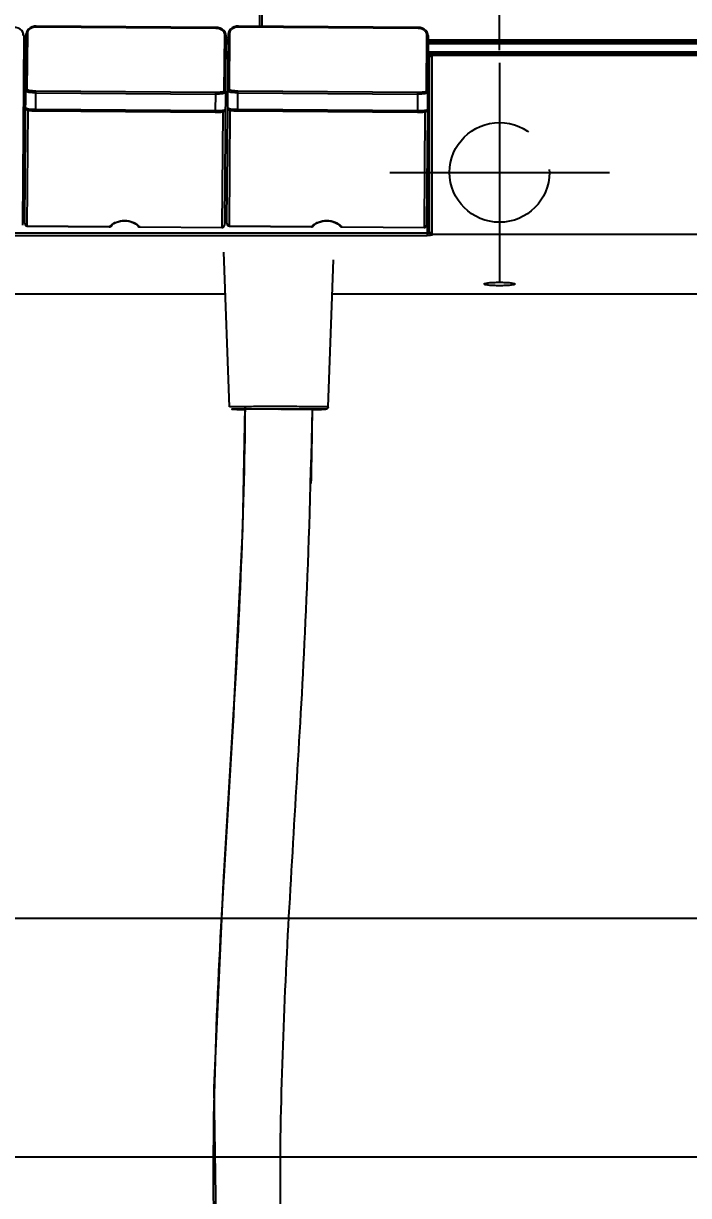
# Model space of a CAD drawing. Header units: millimetres. Extents: x 13495 to 14291, y -4366 to -3315.
# Drawn here: x 13855.4 to 13888.7, y -4047.9 to -3989.1 of the extents above; entities that cross this region are included whole.
import ezdxf

# ---------------------------------------------------------------- set-up
doc = ezdxf.new("R2010")
doc.units = ezdxf.units.MM
doc.header["$LTSCALE"] = 0.1
doc.linetypes.add('CENTER2', pattern=[28.575, 19.05, -3.175, 3.175, -3.175])
doc.linetypes.add('HIDDENX2', pattern=[19.05, 12.7, -6.35])
doc.layers.get('0').update_dxf_attribs({"lineweight": 15})
doc.layers.add('1', color=7, linetype='Continuous')
doc.layers.add('HIDDEN', color=8, linetype='HIDDENX2')
doc.styles.add('ARIAL', font='arial.ttf')
doc.dimstyles.new('사본 ISO-25', dxfattribs={"dimtxt": 4, "dimasz": 3.5, "dimexe": 0.5, "dimexo": 0.625, "dimgap": 1.5, "dimtad": 1, "dimtih": 1, "dimtoh": 1, "dimdec": 1, "dimlfac": 4, "dimdsep": 46, "dimtxsty": 'ARIAL', "dimcen": 0, "dimclrd": 3, "dimclre": 3, "dimclrt": 3, "dimadec": 1, "dimazin": 0, "dimtfac": 1, "dimtdec": 1, "dimtmove": 0, "dimatfit": 3, "dimfxl": 1.25, "dimtfill": 1, "dimarcsym": 0})

# ---------------------------------------------------------------- blocks, each defined once
blk = doc.blocks.new('*D88')
at = {"color": 3, "lineweight": -2, "transparency": 16777216}
for p, q in [((13841.773, -3990.466), (13841.773, -3974.641)), ((13879.273, -3990.466), (13879.273, -3974.641)), ((13841.773, -3975.141), (13792.226, -3975.141)), ((13875.773, -3975.141), (13845.273, -3975.141))]:
    blk.add_line(p, q, dxfattribs=at)
at = {"color": 3, "transparency": 16777216}
for points in [[(13845.273, -3974.557), (13845.273, -3975.724), (13841.773, -3975.141)], [(13875.773, -3974.557), (13875.773, -3975.724), (13879.273, -3975.141)]]:
    blk.add_solid(points, dxfattribs=at)
at = {"layer": 'Defpoints', "color": 0, "transparency": 16777216}
for p in [(13879.273, -3975.141), (13841.773, -3991.091), (13879.273, -3991.091)]:
    blk.add_point(p, dxfattribs=at)
at = {"color": 3, "transparency": 16777216, "insert": (13815.25, -3971.414), "char_height": 4, "attachment_point": 5, "style": 'ARIAL', "bg_fill": 3, "box_fill_scale": 1.1, "bg_fill_color": 256, "bg_fill_true_color": 13158600, "bg_fill_transparency": 0}
blk.add_mtext('{\\fGulim|b0|i0|c129|p50;배관 거리 }150%%P10', dxfattribs=at)
blk = doc.blocks.new('*D90')
at = {"color": 3, "lineweight": -2, "transparency": 16777216}
for p, q in [((13908.523, -4000.266), (13908.523, -4046.436)), ((13782.273, -4003.253), (13782.273, -4046.436)), ((13785.773, -4045.936), (13905.023, -4045.936))]:
    blk.add_line(p, q, dxfattribs=at)
at = {"color": 3, "transparency": 16777216}
for points in [[(13785.773, -4045.352), (13785.773, -4046.519), (13782.273, -4045.936)], [(13905.023, -4045.352), (13905.023, -4046.519), (13908.523, -4045.936)]]:
    blk.add_solid(points, dxfattribs=at)
at = {"layer": 'Defpoints', "color": 0, "transparency": 16777216}
for p in [(13908.523, -3999.641), (13782.273, -4002.628), (13908.523, -4045.936)]:
    blk.add_point(p, dxfattribs=at)
at = {"color": 3, "transparency": 16777216, "insert": (13845.64, -4042.393), "char_height": 4, "attachment_point": 5, "style": 'ARIAL', "bg_fill": 3, "box_fill_scale": 1.1, "bg_fill_color": 256, "bg_fill_true_color": 13158600, "bg_fill_transparency": 0}
blk.add_mtext('505', dxfattribs=at)
blk = doc.blocks.new('*D101')
at = {"color": 3, "lineweight": -2, "transparency": 16777216}
for p, q in [((13903.773, -4000.266), (13903.773, -4034.471)), ((13782.273, -4003.253), (13782.273, -4034.471)), ((13785.773, -4033.971), (13900.273, -4033.971))]:
    blk.add_line(p, q, dxfattribs=at)
at = {"color": 3, "transparency": 16777216}
for points in [[(13785.773, -4033.388), (13785.773, -4034.554), (13782.273, -4033.971)], [(13900.273, -4033.388), (13900.273, -4034.554), (13903.773, -4033.971)]]:
    blk.add_solid(points, dxfattribs=at)
at = {"layer": 'Defpoints', "color": 0, "transparency": 16777216}
for p in [(13903.773, -3999.641), (13782.273, -4002.628), (13903.773, -4033.971)]:
    blk.add_point(p, dxfattribs=at)
at = {"color": 3, "transparency": 16777216, "insert": (13843.429, -4030.429), "char_height": 4, "attachment_point": 5, "style": 'ARIAL', "bg_fill": 3, "box_fill_scale": 1.1, "bg_fill_color": 256, "bg_fill_true_color": 13158600, "bg_fill_transparency": 0}
blk.add_mtext('486', dxfattribs=at)

msp = doc.modelspace()

# ---------------------------------------------------------------- linework, layer by layer
at = {"layer": '1', "color": 7, "linetype": 'Continuous'}
for p, q in [((13867.255, -3802.95), (13867.255, -3989.266)), ((13867.38, -3989.267), (13867.38, -3803.094)), ((13855.495, -3999.16), (13855.566, -3989.655)), ((13855.62, -3992.448), (13855.642, -3989.607)), ((13865.069, -3989.325), (13856.069, -3989.258)), ((13856.069, -3989.286), (13856.069, -3989.258)), ((13856.069, -3989.286), (13865.069, -3989.353)), ((13865.069, -3989.325), (13865.069, -3989.353)), ((13865.491, -3989.68), (13865.47, -3992.521)), ((13865.62, -3999.16), (13865.691, -3989.655)), ((13865.745, -3992.448), (13865.767, -3989.607)), ((13875.194, -3989.325), (13866.194, -3989.258)), ((13866.194, -3989.286), (13866.194, -3989.258)), ((13866.194, -3989.286), (13875.194, -3989.353)), ((13875.194, -3989.325), (13875.194, -3989.353)), ((13875.616, -3989.68), (13875.595, -3992.521)), ((13855.441, -3989.73), (13855.37, -3999.235)), ((13855.563, -3990.069), (13855.438, -3990.069)), ((13855.438, -3990.122), (13855.563, -3990.122)), ((13855.564, -3989.964), (13855.439, -3989.964)), ((13855.564, -3989.966), (13855.439, -3989.966)), ((13855.439, -3989.988), (13855.564, -3989.988)), ((13855.566, -3989.839), (13855.441, -3989.839)), ((13865.566, -3989.73), (13865.495, -3999.235)), ((13865.688, -3990.069), (13865.563, -3990.069)), ((13865.563, -3990.122), (13865.688, -3990.122)), ((13865.689, -3989.964), (13865.564, -3989.964)), ((13865.689, -3989.966), (13865.564, -3989.966)), ((13865.564, -3989.988), (13865.689, -3989.988)), ((13865.691, -3989.839), (13865.566, -3989.839)), ((13875.691, -3989.73), (13875.62, -3999.235)), ((13902.251, -3990.069), (13875.688, -3990.069)), ((13875.688, -3990.122), (13902.273, -3990.122)), ((13902.117, -3989.964), (13875.689, -3989.964)), ((13875.689, -3989.966), (13902.117, -3989.966)), ((13875.689, -3989.988), (13902.17, -3989.988)), ((13855.432, -3990.841), (13855.558, -3990.841)), ((13855.434, -3990.613), (13855.559, -3990.613)), ((13855.558, -3990.694), (13855.434, -3990.694)), ((13855.558, -3990.716), (13855.434, -3990.716)), ((13855.56, -3990.56), (13855.435, -3990.56)), ((13865.557, -3990.841), (13865.683, -3990.841)), ((13865.559, -3990.613), (13865.684, -3990.613)), ((13865.683, -3990.694), (13865.559, -3990.694)), ((13865.683, -3990.716), (13865.559, -3990.716)), ((13865.685, -3990.56), (13865.56, -3990.56)), ((13875.675, -3990.841), (13875.756, -3990.841)), ((13875.684, -3990.613), (13902.251, -3990.613)), ((13902.17, -3990.694), (13875.684, -3990.694)), ((13875.684, -3990.716), (13902.198, -3990.716)), ((13902.273, -3990.56), (13875.685, -3990.56)), ((13875.765, -3990.841), (13875.756, -3990.841)), ((13875.773, -3990.843), (13875.765, -3990.841)), ((13875.773, -3999.605), (13875.773, -3990.843)), ((13875.888, -3990.717), (13875.865, -3990.716)), ((13875.898, -3990.718), (13875.888, -3990.717)), ((13875.898, -3999.729), (13875.898, -3990.718)), ((13856.038, -3993.509), (13856.045, -3992.516)), ((13856.044, -3992.599), (13865.044, -3992.666)), ((13865.045, -3992.583), (13856.045, -3992.516)), ((13865.045, -3992.583), (13865.037, -3993.576)), ((13866.163, -3993.509), (13866.17, -3992.516)), ((13866.169, -3992.599), (13875.169, -3992.666)), ((13875.17, -3992.583), (13866.17, -3992.516)), ((13875.17, -3992.583), (13875.162, -3993.576)), ((13855.619, -3999.282), (13855.663, -3993.476)), ((13865.038, -3993.51), (13856.038, -3993.443)), ((13856.038, -3993.509), (13865.037, -3993.576)), ((13865.413, -3993.549), (13865.369, -3999.355)), ((13865.744, -3999.282), (13865.788, -3993.476)), ((13875.163, -3993.51), (13866.163, -3993.443)), ((13866.163, -3993.509), (13875.162, -3993.576)), ((13875.538, -3993.549), (13875.494, -3999.355)), ((13875.648, -3995.488), (13875.648, -3999.757)), ((13875.648, -3999.633), (13845.398, -3999.633)), ((13855.619, -3999.282), (13859.723, -3999.313)), ((13855.62, -3999.276), (13859.723, -3999.306)), ((13859.738, -3999.305), (13859.723, -3999.306)), ((13859.723, -3999.306), (13859.723, -3999.313)), ((13861.266, -3999.318), (13861.25, -3999.317)), ((13861.266, -3999.318), (13865.369, -3999.348)), ((13861.266, -3999.325), (13861.266, -3999.318)), ((13861.266, -3999.325), (13865.369, -3999.355)), ((13865.744, -3999.282), (13869.848, -3999.313)), ((13865.745, -3999.276), (13869.848, -3999.306)), ((13869.863, -3999.305), (13869.848, -3999.306)), ((13869.848, -3999.306), (13869.848, -3999.313)), ((13871.391, -3999.318), (13871.375, -3999.317)), ((13871.391, -3999.318), (13875.494, -3999.348)), ((13871.391, -3999.325), (13871.391, -3999.318)), ((13871.391, -3999.325), (13875.494, -3999.355)), ((13845.398, -3999.757), (13875.648, -3999.757)), ((13875.747, -3999.755), (13875.648, -3999.757)), ((13875.898, -3999.688), (13902.198, -3999.688)), ((13865.741, -4008.344), (13865.47, -4000.594)), ((13870.691, -4008.344), (13870.948, -4000.966)), ((13865.544, -4002.702), (13782.348, -4002.702)), ((13865.544, -4002.703), (13782.348, -4002.703)), ((13902.198, -4002.702), (13870.888, -4002.702)), ((13902.198, -4002.703), (13870.888, -4002.703)), ((13866.506, -4008.472), (13866.513, -4008.472)), ((13868.315, -4008.334), (13868.216, -4008.334)), ((13868.216, -4008.455), (13868.237, -4008.455)), ((13868.315, -4008.455), (13868.237, -4008.455)), ((13869.609, -4008.457), (13868.315, -4008.455)), ((13869.888, -4008.458), (13869.609, -4008.457)), ((13869.889, -4008.472), (13870.11, -4008.471)), ((13870.11, -4008.471), (13870.121, -4008.471))]:
    msp.add_line(p, q, dxfattribs=at)
for points in [[(13855.441, -3989.73), (13855.433, -3989.656), (13855.398, -3989.566), (13855.338, -3989.484), (13855.256, -3989.416), (13855.155, -3989.364), (13855.043, -3989.334), (13854.944, -3989.325)], [(13856.069, -3989.258), (13855.972, -3989.265), (13855.859, -3989.294), (13855.758, -3989.343), (13855.674, -3989.41), (13855.612, -3989.491), (13855.576, -3989.58), (13855.566, -3989.655)], [(13865.566, -3989.73), (13865.558, -3989.656), (13865.523, -3989.566), (13865.463, -3989.484), (13865.381, -3989.416), (13865.28, -3989.364), (13865.168, -3989.334), (13865.069, -3989.325)], [(13866.194, -3989.258), (13866.097, -3989.265), (13865.984, -3989.294), (13865.883, -3989.343), (13865.799, -3989.41), (13865.737, -3989.491), (13865.701, -3989.58), (13865.691, -3989.655)], [(13875.691, -3989.73), (13875.683, -3989.656), (13875.648, -3989.566), (13875.588, -3989.484), (13875.506, -3989.416), (13875.405, -3989.364), (13875.293, -3989.334), (13875.194, -3989.325)], [(13855.539, -3993.366), (13855.545, -3993.4), (13855.564, -3993.429), (13855.589, -3993.449), (13855.616, -3993.462), (13855.647, -3993.473), (13855.684, -3993.481), (13855.727, -3993.489), (13855.779, -3993.495), (13855.838, -3993.501), (13855.904, -3993.505), (13855.977, -3993.508), (13856.038, -3993.509)], [(13865.037, -3993.576), (13865.097, -3993.576), (13865.17, -3993.574), (13865.236, -3993.571), (13865.295, -3993.566), (13865.347, -3993.561), (13865.391, -3993.554), (13865.428, -3993.546), (13865.459, -3993.536), (13865.487, -3993.523), (13865.512, -3993.503), (13865.531, -3993.474), (13865.538, -3993.44)], [(13865.664, -3993.366), (13865.67, -3993.4), (13865.689, -3993.429), (13865.714, -3993.449), (13865.741, -3993.462), (13865.772, -3993.473), (13865.809, -3993.481), (13865.852, -3993.489), (13865.904, -3993.495), (13865.963, -3993.501), (13866.029, -3993.505), (13866.102, -3993.508), (13866.163, -3993.509)], [(13875.162, -3993.576), (13875.222, -3993.576), (13875.295, -3993.574), (13875.361, -3993.571), (13875.42, -3993.566), (13875.472, -3993.561), (13875.516, -3993.554), (13875.553, -3993.546), (13875.584, -3993.536), (13875.612, -3993.523), (13875.637, -3993.503), (13875.656, -3993.474), (13875.663, -3993.44)], [(13859.832, -3999.268), (13859.875, -3999.221), (13859.953, -3999.161), (13860.057, -3999.106), (13860.177, -3999.062), (13860.303, -3999.032), (13860.431, -3999.018), (13860.56, -3999.019), (13860.688, -3999.035), (13860.814, -3999.066), (13860.933, -3999.112), (13861.036, -3999.168), (13861.114, -3999.229), (13861.157, -3999.277)], [(13869.957, -3999.268), (13870, -3999.221), (13870.078, -3999.161), (13870.182, -3999.106), (13870.302, -3999.062), (13870.428, -3999.032), (13870.556, -3999.018), (13870.685, -3999.019), (13870.813, -3999.035), (13870.939, -3999.066), (13871.058, -3999.112), (13871.161, -3999.168), (13871.239, -3999.229), (13871.282, -3999.277)], [(13859.723, -3999.313), (13859.745, -3999.312), (13859.782, -3999.304), (13859.812, -3999.288), (13859.832, -3999.268)], [(13861.157, -3999.277), (13861.175, -3999.296), (13861.205, -3999.314), (13861.241, -3999.323), (13861.266, -3999.325)], [(13869.848, -3999.313), (13869.87, -3999.312), (13869.907, -3999.304), (13869.937, -3999.288), (13869.957, -3999.268)], [(13871.282, -3999.277), (13871.3, -3999.296), (13871.33, -3999.314), (13871.366, -3999.323), (13871.391, -3999.325)], [(13866.511, -4008.337), (13866.395, -4014.454), (13865.987, -4022.94), (13865.433, -4032.19), (13864.966, -4042.471), (13865.144, -4054.428)]]:
    msp.add_lwpolyline(points, dxfattribs=at)
for centre, radius, start, end in [((13875.902, -3990.854), 0.136, 105.34844, 119.46494), ((13860.052, -3999.491), 0.344, 134.00605, 144.69769), ((13865.387, -3999.234), 0.108, 337.09929, 341.54556), ((13870.177, -3999.491), 0.344, 134.00604, 144.69769), ((13875.512, -3999.234), 0.108, 337.09929, 341.54556), ((13875.898, -3999.604), 0.125, 215.64808, 241.14277), ((13875.898, -3999.603), 0.126, 241.14237, 270.00086), ((13665.333, -4007.116), 204.571, 358.58179, 359.62105)]:
    msp.add_arc(centre, radius, start, end, dxfattribs=at)
for points, knots in [([(13877.617, -3849.669), (13877.921, -3861.718), (13879.991, -3885.789), (13885.26, -3915.496), (13890.973, -3938.929), (13897.76, -3962.079), (13903.774, -3979.144), (13907.423, -3990.637)], [0, 0, 0, 0, 0.249941, 0.499915, 0.624933, 0.749951, 1, 1, 1, 1]), ([(13921.691, -4050.423), (13921.846, -4046.14), (13921.512, -4037.548), (13919.204, -4020.547), (13914.065, -3999.684), (13905.96, -3975.273), (13895.037, -3942.767), (13887.128, -3909.287), (13882.407, -3875.312), (13881.209, -3858.184), (13880.992, -3849.613)], [0, 0, 0, 0, 0.062488, 0.124993, 0.24997, 0.375004, 0.500042, 0.749967, 0.874987, 1, 1, 1, 1]), ([(13855.366, -3989.68), (13855.385, -3989.68), (13855.418, -3989.686), (13855.441, -3989.716), (13855.441, -3989.73)], [0, 0, 0, 0, 0.570975, 1, 1, 1, 1]), ([(13855.566, -3989.655), (13855.566, -3989.642), (13855.59, -3989.612), (13855.623, -3989.606), (13855.642, -3989.607)], [0, 0, 0, 0, 0.429022, 1, 1, 1, 1]), ([(13855.642, -3989.607), (13855.642, -3989.564), (13855.669, -3989.475), (13855.767, -3989.369), (13855.908, -3989.302), (13856.014, -3989.286), (13856.069, -3989.286)], [0, 0, 0, 0, 0.216724, 0.455627, 0.720255, 1, 1, 1, 1]), ([(13865.069, -3989.353), (13865.123, -3989.354), (13865.23, -3989.371), (13865.369, -3989.44), (13865.466, -3989.548), (13865.491, -3989.638), (13865.491, -3989.68)], [0, 0, 0, 0, 0.279835, 0.544355, 0.783202, 1, 1, 1, 1]), ([(13865.491, -3989.68), (13865.51, -3989.68), (13865.543, -3989.686), (13865.566, -3989.716), (13865.566, -3989.73)], [0, 0, 0, 0, 0.570975, 1, 1, 1, 1]), ([(13865.691, -3989.655), (13865.691, -3989.642), (13865.715, -3989.612), (13865.748, -3989.606), (13865.767, -3989.607)], [0, 0, 0, 0, 0.429022, 1, 1, 1, 1]), ([(13865.767, -3989.607), (13865.767, -3989.564), (13865.794, -3989.475), (13865.892, -3989.369), (13866.033, -3989.302), (13866.139, -3989.286), (13866.194, -3989.286)], [0, 0, 0, 0, 0.216724, 0.455627, 0.720255, 1, 1, 1, 1]), ([(13875.194, -3989.353), (13875.248, -3989.354), (13875.355, -3989.371), (13875.494, -3989.44), (13875.591, -3989.548), (13875.616, -3989.638), (13875.616, -3989.68)], [0, 0, 0, 0, 0.279835, 0.544355, 0.783202, 1, 1, 1, 1]), ([(13875.616, -3989.68), (13875.635, -3989.68), (13875.668, -3989.686), (13875.691, -3989.716), (13875.691, -3989.73)], [0, 0, 0, 0, 0.570975, 1, 1, 1, 1]), ([(13875.756, -3990.841), (13875.756, -3990.831), (13875.759, -3990.809), (13875.766, -3990.789), (13875.771, -3990.779)], [0, 0, 0, 0, 0.487561, 1, 1, 1, 1]), ([(13875.771, -3990.779), (13875.776, -3990.77), (13875.787, -3990.752), (13875.802, -3990.739), (13875.811, -3990.733)], [0, 0, 0, 0, 0.50992, 1, 1, 1, 1]), ([(13875.773, -3990.843), (13875.773, -3990.83), (13875.778, -3990.802), (13875.791, -3990.777), (13875.8, -3990.766)], [0, 0, 0, 0, 0.48381, 1, 1, 1, 1]), ([(13875.8, -3990.766), (13875.805, -3990.76), (13875.816, -3990.748), (13875.829, -3990.739), (13875.835, -3990.735)], [0, 0, 0, 0, 0.500059, 1, 1, 1, 1]), ([(13875.811, -3990.733), (13875.819, -3990.728), (13875.836, -3990.72), (13875.855, -3990.716), (13875.865, -3990.716)], [0, 0, 0, 0, 0.521415, 1, 1, 1, 1]), ([(13875.866, -3990.723), (13875.872, -3990.721), (13875.882, -3990.719), (13875.893, -3990.718), (13875.898, -3990.718)], [0, 0, 0, 0, 0.512185, 1, 1, 1, 1]), ([(13855.62, -3992.448), (13855.601, -3992.447), (13855.562, -3992.463), (13855.545, -3992.502), (13855.545, -3992.521)], [0, 0, 0, 0, 0.502843, 1, 1, 1, 1]), ([(13856.044, -3992.599), (13855.981, -3992.599), (13855.864, -3992.596), (13855.704, -3992.581), (13855.609, -3992.566), (13855.545, -3992.537), (13855.545, -3992.521)], [0, 0, 0, 0, 0.371882, 0.688234, 0.903803, 1, 1, 1, 1]), ([(13856.045, -3992.516), (13855.991, -3992.515), (13855.892, -3992.513), (13855.756, -3992.499), (13855.675, -3992.486), (13855.621, -3992.462), (13855.62, -3992.448)], [0, 0, 0, 0, 0.369979, 0.686441, 0.901771, 1, 1, 1, 1]), ([(13865.545, -3992.595), (13865.545, -3992.612), (13865.48, -3992.639), (13865.385, -3992.653), (13865.225, -3992.666), (13865.108, -3992.667), (13865.044, -3992.666)], [0, 0, 0, 0, 0.096198, 0.311768, 0.628121, 1, 1, 1, 1]), ([(13865.47, -3992.521), (13865.47, -3992.535), (13865.415, -3992.558), (13865.333, -3992.571), (13865.198, -3992.582), (13865.099, -3992.583), (13865.045, -3992.583)], [0, 0, 0, 0, 0.097635, 0.313445, 0.630264, 1, 1, 1, 1]), ([(13865.545, -3992.595), (13865.545, -3992.577), (13865.529, -3992.537), (13865.489, -3992.521), (13865.47, -3992.521)], [0, 0, 0, 0, 0.497157, 1, 1, 1, 1]), ([(13865.745, -3992.448), (13865.726, -3992.447), (13865.687, -3992.463), (13865.67, -3992.502), (13865.67, -3992.521)], [0, 0, 0, 0, 0.502843, 1, 1, 1, 1]), ([(13866.169, -3992.599), (13866.106, -3992.599), (13865.989, -3992.596), (13865.829, -3992.581), (13865.734, -3992.566), (13865.67, -3992.537), (13865.67, -3992.521)], [0, 0, 0, 0, 0.371882, 0.688234, 0.903803, 1, 1, 1, 1]), ([(13866.17, -3992.516), (13866.116, -3992.515), (13866.017, -3992.513), (13865.881, -3992.499), (13865.8, -3992.486), (13865.746, -3992.462), (13865.745, -3992.448)], [0, 0, 0, 0, 0.369979, 0.686441, 0.901771, 1, 1, 1, 1]), ([(13875.67, -3992.595), (13875.67, -3992.612), (13875.605, -3992.639), (13875.51, -3992.653), (13875.35, -3992.666), (13875.233, -3992.667), (13875.169, -3992.666)], [0, 0, 0, 0, 0.096198, 0.311768, 0.628121, 1, 1, 1, 1]), ([(13875.595, -3992.521), (13875.595, -3992.535), (13875.54, -3992.558), (13875.458, -3992.571), (13875.323, -3992.582), (13875.224, -3992.583), (13875.17, -3992.583)], [0, 0, 0, 0, 0.097635, 0.313445, 0.630264, 1, 1, 1, 1]), ([(13875.67, -3992.595), (13875.67, -3992.577), (13875.654, -3992.537), (13875.614, -3992.521), (13875.595, -3992.521)], [0, 0, 0, 0, 0.497157, 1, 1, 1, 1]), ([(13856.038, -3993.443), (13855.974, -3993.442), (13855.856, -3993.438), (13855.702, -3993.425), (13855.601, -3993.406), (13855.551, -3993.386), (13855.539, -3993.372), (13855.539, -3993.366)], [0, 0, 0, 0, 0.371422, 0.687571, 0.902759, 0.964505, 1, 1, 1, 1]), ([(13865.538, -3993.44), (13865.538, -3993.446), (13865.526, -3993.461), (13865.476, -3993.479), (13865.374, -3993.497), (13865.22, -3993.508), (13865.102, -3993.51), (13865.038, -3993.51)], [0, 0, 0, 0, 0.035494, 0.097247, 0.31238, 0.628452, 1, 1, 1, 1]), ([(13866.163, -3993.443), (13866.099, -3993.442), (13865.981, -3993.438), (13865.827, -3993.425), (13865.726, -3993.406), (13865.676, -3993.386), (13865.664, -3993.372), (13865.664, -3993.366)], [0, 0, 0, 0, 0.371422, 0.687571, 0.902759, 0.964505, 1, 1, 1, 1]), ([(13875.663, -3993.44), (13875.663, -3993.446), (13875.651, -3993.461), (13875.601, -3993.479), (13875.499, -3993.497), (13875.345, -3993.508), (13875.227, -3993.51), (13875.163, -3993.51)], [0, 0, 0, 0, 0.035494, 0.097247, 0.31238, 0.628452, 1, 1, 1, 1]), ([(13859.812, -3999.243), (13859.889, -3999.169), (13860.11, -3999.045), (13860.498, -3998.981), (13860.841, -3999.042), (13861.028, -3999.141), (13861.099, -3999.186), (13861.135, -3999.217), (13861.163, -3999.238), (13861.179, -3999.255)], [0, 0, 0, 0, 0.215034, 0.499888, 0.784305, 0.902503, 0.92913, 0.953551, 1, 1, 1, 1]), ([(13869.937, -3999.243), (13870.014, -3999.169), (13870.235, -3999.045), (13870.623, -3998.981), (13870.966, -3999.042), (13871.153, -3999.141), (13871.224, -3999.186), (13871.26, -3999.217), (13871.288, -3999.238), (13871.304, -3999.255)], [0, 0, 0, 0, 0.215034, 0.499888, 0.784305, 0.902503, 0.92913, 0.953551, 1, 1, 1, 1]), ([(13855.495, -3999.16), (13855.495, -3999.191), (13855.522, -3999.257), (13855.588, -3999.282), (13855.619, -3999.282)], [0, 0, 0, 0, 0.497634, 1, 1, 1, 1]), ([(13855.495, -3999.16), (13855.495, -3999.19), (13855.524, -3999.253), (13855.588, -3999.276), (13855.62, -3999.276)], [0, 0, 0, 0, 0.485595, 1, 1, 1, 1]), ([(13859.771, -3999.292), (13859.769, -3999.293), (13859.76, -3999.302), (13859.748, -3999.304), (13859.738, -3999.305)], [0, 0, 0, 0, 0.186017, 1, 1, 1, 1]), ([(13861.25, -3999.317), (13861.247, -3999.316), (13861.235, -3999.314), (13861.223, -3999.309), (13861.218, -3999.302)], [0, 0, 0, 0, 0.311745, 1, 1, 1, 1]), ([(13865.369, -3999.355), (13865.401, -3999.355), (13865.467, -3999.331), (13865.495, -3999.266), (13865.495, -3999.235)], [0, 0, 0, 0, 0.502309, 1, 1, 1, 1]), ([(13865.369, -3999.348), (13865.394, -3999.349), (13865.443, -3999.336), (13865.477, -3999.297), (13865.487, -3999.276)], [0, 0, 0, 0, 0.510674, 1, 1, 1, 1]), ([(13865.62, -3999.16), (13865.62, -3999.191), (13865.647, -3999.257), (13865.713, -3999.282), (13865.744, -3999.282)], [0, 0, 0, 0, 0.497634, 1, 1, 1, 1]), ([(13865.62, -3999.16), (13865.62, -3999.19), (13865.649, -3999.253), (13865.713, -3999.276), (13865.745, -3999.276)], [0, 0, 0, 0, 0.485595, 1, 1, 1, 1]), ([(13869.896, -3999.292), (13869.894, -3999.293), (13869.885, -3999.302), (13869.873, -3999.304), (13869.863, -3999.305)], [0, 0, 0, 0, 0.186017, 1, 1, 1, 1]), ([(13871.375, -3999.317), (13871.372, -3999.316), (13871.36, -3999.314), (13871.348, -3999.309), (13871.343, -3999.302)], [0, 0, 0, 0, 0.311745, 1, 1, 1, 1]), ([(13875.494, -3999.355), (13875.526, -3999.355), (13875.592, -3999.331), (13875.62, -3999.266), (13875.62, -3999.235)], [0, 0, 0, 0, 0.502309, 1, 1, 1, 1]), ([(13875.494, -3999.348), (13875.519, -3999.349), (13875.568, -3999.336), (13875.602, -3999.297), (13875.612, -3999.276)], [0, 0, 0, 0, 0.510674, 1, 1, 1, 1]), ([(13875.648, -3999.633), (13875.678, -3999.633), (13875.711, -3999.629), (13875.773, -3999.619), (13875.773, -3999.605)], [0, 0, 0, 0, 0.681708, 1, 1, 1, 1]), ([(13875.773, -3999.564), (13875.773, -3999.594), (13875.776, -3999.659), (13875.853, -3999.672), (13875.873, -3999.656)], [0, 0, 0, 0, 0.541641, 1, 1, 1, 1]), ([(13875.773, -3999.605), (13875.773, -3999.618), (13875.777, -3999.644), (13875.789, -3999.667), (13875.796, -3999.677)], [0, 0, 0, 0, 0.520174, 1, 1, 1, 1]), ([(13875.878, -3999.74), (13875.87, -3999.742), (13875.827, -3999.75), (13875.783, -3999.753), (13875.747, -3999.755)], [0, 0, 0, 0, 0.174918, 1, 1, 1, 1]), ([(13875.898, -3999.729), (13875.897, -3999.731), (13875.89, -3999.737), (13875.883, -3999.739), (13875.878, -3999.74)], [0, 0, 0, 0, 0.337691, 1, 1, 1, 1]), ([(13878.498, -4002.186), (13878.498, -4002.164), (13878.608, -4002.144), (13878.742, -4002.119), (13878.995, -4002.104), (13879.273, -4002.098), (13879.551, -4002.104), (13879.804, -4002.119), (13879.938, -4002.144), (13880.048, -4002.164), (13880.048, -4002.186)], [0, 0, 0, 0, 0.042985, 0.151232, 0.311452, 0.49998, 0.68851, 0.848746, 0.957011, 1, 1, 1, 1]), ([(13880.048, -4002.186), (13880.048, -4002.209), (13879.938, -4002.228), (13879.804, -4002.254), (13879.551, -4002.268), (13879.273, -4002.275), (13878.995, -4002.268), (13878.742, -4002.254), (13878.608, -4002.228), (13878.498, -4002.209), (13878.498, -4002.186)], [0, 0, 0, 0, 0.042985, 0.151232, 0.311452, 0.49998, 0.68851, 0.848746, 0.957011, 1, 1, 1, 1]), ([(13866.525, -4008.337), (13866.489, -4014.033), (13865.867, -4025.714), (13864.883, -4040.369), (13864.925, -4052.363), (13865.794, -4061.317), (13867.807, -4068.607), (13870.686, -4073.888), (13874.524, -4078.515), (13880.881, -4082.748), (13889.636, -4085.157), (13898.723, -4084.943), (13907.33, -4081.942), (13914.403, -4076.116), (13918.853, -4068.153), (13921.044, -4059.395), (13921.582, -4053.415), (13921.691, -4050.423)], [0.0061602, 0.0061602, 0.0061602, 0.0061602, 0.1252314, 0.2504711, 0.3130837, 0.3756667, 0.4381557, 0.4694394, 0.5007126, 0.5630388, 0.6254404, 0.6878477, 0.7502054, 0.8125112, 0.8748797, 0.9374093, 1, 1, 1, 1]), ([(13868.216, -4008.334), (13868.055, -4008.334), (13867.739, -4008.334), (13867.281, -4008.334), (13866.858, -4008.335), (13866.536, -4008.336), (13866.309, -4008.338), (13866.164, -4008.338), (13866.04, -4008.339), (13865.937, -4008.34), (13865.864, -4008.341), (13865.817, -4008.342), (13865.79, -4008.342), (13865.77, -4008.343), (13865.754, -4008.342), (13865.747, -4008.344), (13865.741, -4008.343), (13865.741, -4008.344)], [0, 0, 0, 0, 0.195107, 0.382701, 0.555594, 0.707131, 0.773034, 0.831489, 0.881937, 0.92389, 0.956944, 0.970032, 0.980782, 0.989169, 0.995176, 0.998785, 1, 1, 1, 1]), ([(13868.216, -4008.455), (13867.991, -4008.455), (13867.561, -4008.455), (13867.04, -4008.456), (13866.664, -4008.457), (13866.429, -4008.458), (13866.229, -4008.46), (13866.075, -4008.46), (13865.957, -4008.463), (13865.904, -4008.462), (13865.853, -4008.466), (13865.936, -4008.467), (13865.99, -4008.468), (13866.135, -4008.469), (13866.302, -4008.471), (13866.434, -4008.471), (13866.506, -4008.472)], [0, 0, 0, 0, 0.225506, 0.432065, 0.522716, 0.602332, 0.66923, 0.721999, 0.759526, 0.781019, 0.78604, 0.797647, 0.825598, 0.869307, 0.927853, 1, 1, 1, 1]), ([(13872.819, -4070.666), (13870.362, -4066.426), (13868.244, -4056.459), (13868.225, -4041.752), (13869.141, -4026.961), (13869.72, -4017.112), (13869.899, -4008.458)], [0, 0, 0, 0, 0.248747, 0.499049, 0.749525, 1, 1, 1, 1]), ([(13870.691, -4008.344), (13870.691, -4008.343), (13870.685, -4008.344), (13870.678, -4008.343), (13870.663, -4008.343), (13870.644, -4008.342), (13870.618, -4008.342), (13870.574, -4008.341), (13870.505, -4008.34), (13870.406, -4008.339), (13870.288, -4008.338), (13870.15, -4008.338), (13869.933, -4008.337), (13869.625, -4008.336), (13869.219, -4008.335), (13868.777, -4008.334), (13868.472, -4008.334), (13868.315, -4008.334)], [0, 0, 0, 0, 0.001202, 0.004773, 0.010716, 0.019014, 0.029652, 0.042607, 0.075335, 0.116905, 0.166933, 0.224961, 0.290462, 0.441417, 0.614289, 0.802763, 1, 1, 1, 1]), ([(13868.315, -4008.463), (13868.483, -4008.463), (13868.989, -4008.464), (13869.495, -4008.463), (13869.833, -4008.468)], [0, 0, 0, 0, 0.332419, 1, 1, 1, 1]), ([(13870.121, -4008.471), (13870.159, -4008.47), (13870.229, -4008.47), (13870.326, -4008.469), (13870.408, -4008.468), (13870.471, -4008.468), (13870.522, -4008.467), (13870.543, -4008.466), (13870.57, -4008.465), (13870.55, -4008.463), (13870.53, -4008.463), (13870.457, -4008.461), (13870.333, -4008.461), (13870.13, -4008.459), (13869.975, -4008.458), (13869.888, -4008.458)], [0, 0, 0, 0, 0.100879, 0.187915, 0.26043, 0.317871, 0.359797, 0.385883, 0.39595, 0.402088, 0.424254, 0.462322, 0.584858, 0.765938, 1, 1, 1, 1]), ([(13870.691, -4008.344), (13870.689, -4008.383), (13870.653, -4008.446), (13870.584, -4008.466), (13870.536, -4008.466), (13870.483, -4008.468), (13870.408, -4008.468), (13870.309, -4008.469), (13870.134, -4008.471), (13869.991, -4008.471), (13869.889, -4008.472)], [0, 0, 0, 0, 0.135885, 0.206479, 0.243576, 0.302821, 0.389822, 0.504295, 0.645174, 1, 1, 1, 1])]:
    msp.add_open_spline(points, degree=3, knots=knots, dxfattribs=at)
for points in [[(13859.771, -3999.292), (13859.792, -3999.295), (13859.819, -3999.285), (13859.832, -3999.268)], [(13861.218, -3999.302), (13861.196, -3999.305), (13861.17, -3999.295), (13861.157, -3999.277)], [(13861.179, -3999.255), (13861.193, -3999.27), (13861.206, -3999.286), (13861.218, -3999.302)], [(13865.49, -3999.268), (13865.493, -3999.257), (13865.495, -3999.246), (13865.495, -3999.235)], [(13869.896, -3999.292), (13869.917, -3999.295), (13869.944, -3999.285), (13869.957, -3999.268)], [(13871.343, -3999.302), (13871.321, -3999.305), (13871.295, -3999.295), (13871.282, -3999.277)], [(13871.304, -3999.255), (13871.318, -3999.27), (13871.331, -3999.286), (13871.343, -3999.302)], [(13875.615, -3999.268), (13875.618, -3999.257), (13875.62, -3999.246), (13875.62, -3999.235)]]:
    msp.add_open_spline(points, degree=3, dxfattribs=at)
at = {"layer": 'HIDDEN', "color": 1, "linetype": 'CENTER2', "ltscale": 7}
for p, q in [((13879.273, -3991.091), (13879.273, -4002.091)), ((13873.773, -3996.591), (13884.773, -3996.591))]:
    msp.add_line(p, q, dxfattribs=at)
msp.add_circle((13879.273, -3996.591), 2.5, dxfattribs=at)

# ---------------------------------------------------------------- next in the draw order: dimensions: what is measured, and where the dimension line sits
dim = msp.add_linear_dim(base=(13879.273, -3975.141), p1=(13841.773, -3991.091), p2=(13879.273, -3991.091), text='{\\fGulim|b0|i0|c129|p50;배관 거리 }<>%%P10', dimstyle='사본 ISO-25')
dim.commit()
dim.dimension.update_dxf_attribs({"geometry": '*D88', "text_midpoint": (13815.25, -3975.141), "dimtype": 160})
dim = msp.add_linear_dim(base=(13908.523, -4045.936), p1=(13782.273, -4002.628), p2=(13908.523, -3999.641), dimstyle='사본 ISO-25')
dim.commit()
dim.dimension.update_dxf_attribs({"geometry": '*D90', "text_midpoint": (13845.64, -4045.936), "dimtype": 160})

# ---------------------------------------------------------------- next in the draw order: dimensions: what is measured, and where the dimension line sits
dim = msp.add_linear_dim(base=(13903.773, -4033.971), p1=(13782.273, -4002.628), p2=(13903.773, -3999.641), dimstyle='사본 ISO-25')
dim.commit()
dim.dimension.update_dxf_attribs({"geometry": '*D101', "text_midpoint": (13843.429, -4033.971), "dimtype": 160})

doc.saveas('drawing.dxf')
